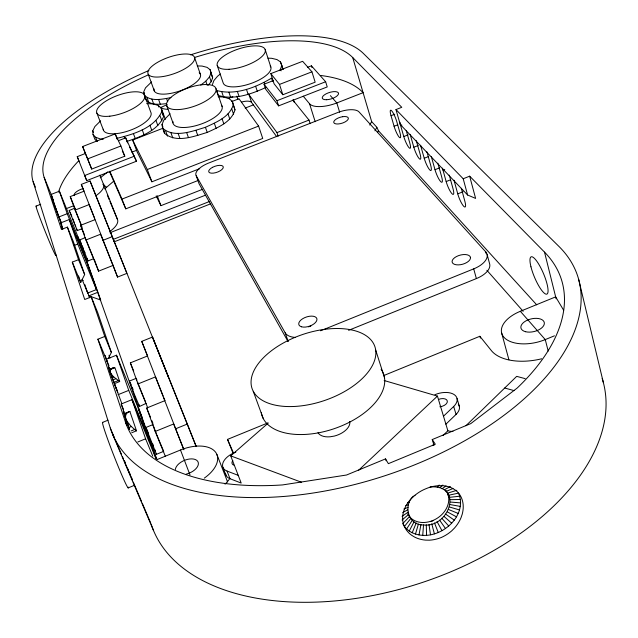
<?xml version="1.0" encoding="UTF-8"?>
<svg xmlns="http://www.w3.org/2000/svg" width="638" height="638" viewBox="0 0 638 638"><rect width="100%" height="100%" fill="white"/><g stroke="black" fill="none" stroke-linecap="round" stroke-linejoin="round"><path stroke-width="0.96" d="M85.38 237.559L79.614 239.968L87.988 260.942L93.746 258.669L87.35 242.942M81.847 228.795L77.246 230.597L76.464 228.26M403.088 524.372C406.98 531.326 414.987 534.995 422.731 535.338L423.528 524.97C449.503 527.889 463.922 484.37 430.108 486.954M422.731 535.338C443.833 536.757 467.582 514.738 458.547 493.126L448.634 495.24M117.041 390.392A22.234 0.694 68.4 0 1 114.92 384.953L109.425 369.466L113.875 367.711L114.944 367.679L119.673 381.54L114.417 383.653L121.898 403.766M109.935 371.332L110.254 369.737L112.224 368.158M423.528 524.97C408.36 525.377 402.809 505.511 413.432 496.061M75.005 209.057L74.75 208.211L69.207 210.452L77.246 230.597M419.006 534.923L420.968 524.516M129.578 429.414C128.134 423.911 121.156 414.11 129.873 411.438L136.492 430.825L131.739 432.755M279.444 70.651L280.6 69.183L281.741 65.212L280.505 61.942L277.012 59.581L271.525 58.281L267.984 58.194M415.482 534.062L418.408 524.061M170.075 113.755L163.799 120.175L162.012 124.522L162.642 128.238L164.476 133.262C176.24 143.486 194.112 136.309 207.23 132.425C217.805 127.472 231.458 122.169 234.991 109.88L232.264 101.211L228.906 98.571L223.475 97.04L218.14 96.793M162.642 128.238C174.445 138.398 192.301 131.173 205.436 127.305C216.011 122.344 229.68 117.081 233.269 104.807L232.264 101.211M212.422 84.559L213.889 80.555L217.574 76.209L220.389 74.008M208.1 85.34L211.178 81.712L212.637 77.78L210.133 69.702L207.079 67.365L202.039 66.057L197.278 65.913M200.803 85.077L205.803 81.185L209.511 76.847L210.971 72.939L210.133 69.702M412.204 532.762L416.207 522.985M127.026 141.413C140.679 136.62 157.594 130.981 163.615 116.571L161.215 108.093L158.312 105.477L153.343 103.954L146.668 103.595M117.017 138.326C133.581 134.227 154.029 128.262 161.821 111.634L161.215 108.093M96.872 141.477L94.926 139.363L93.02 134.474L92.781 130.814L94.871 126.547L100.637 120.813M67.389 227.104L78.522 259.674L72.309 262.122L80.723 282.467L84.647 274.555L73.298 241.491L67.389 227.104L61.447 229.441L44.142 177.356A166.757 64.047 -19.3 0 1 148.215 74.925M108.316 358.452L111.379 352.439L97.614 312.333L91.258 296.909L84.726 299.501L72.309 262.122M409.237 531.039L414.006 521.908M369.777 125.072L371.643 121.587L352.71 57.532A166.757 64.047 -19.3 0 0 194.566 57.476M374.961 130.806L376.843 127.297L371.643 121.587M377.584 132.369L378.454 130.75L376.843 127.297M406.621 528.926L412.308 520.289M404.412 526.462L410.617 518.662M104.72 188.912L113.899 181.017M437.293 487.153L439.191 485.04M402.65 523.678L409.54 516.597M465.923 425.729L516.684 376.364L525.17 378.637M432.484 445.651L433.88 444.303M442.979 435.515L447.876 430.786A12.585 7.401 -15.5 0 0 452.964 431.36M445.89 424.182L456.05 414.421A16.668 9.658 -15.8 0 0 458.315 404.173M443.49 416.215L453.69 406.47A16.716 9.602 -15.9 0 0 453.953 394.451A16.716 9.602 -15.9 0 0 434.925 394.691M358.596 470.27L437.437 396.094L447.876 430.786M415.051 495.224L411.965 497.983A32.115 25.544 -24.3 0 0 405.106 507.569L403.758 511.022A31.908 25.408 -19.4 0 0 411.701 535.314L414.756 537.156A32.115 25.544 -24.3 0 0 425.546 540.123L429.478 540.187A32.052 25.376 -29.1 0 0 441.289 537.499A32.052 25.177 -33.9 0 0 451.728 530.84L454.631 527.905A32.115 24.954 -38.4 0 0 461.011 517.753L462.247 514.124A31.9 24.435 -42.8 0 0 454.798 489.713L451.911 488.03A32.115 24.954 -38.4 0 0 441.544 485.654L437.708 485.773A32.052 25.177 -33.9 0 0 425.881 488.74A32.052 25.376 -29.1 0 0 415.043 495.192M225.541 473.667A16.484 9.466 -21.7 0 0 230.015 478.731L241.188 483.062L230.725 455.875L268.048 423.233M402.068 520.01L408.472 514.531M439.861 487.639L442.884 485.04M100.262 177.827L107.862 171.845M151.565 81.935L145.52 87.829L143.749 91.776L144.244 95.118C151.182 101.96 162.387 99.161 170.976 97.598M442.054 488.748L446.01 486.004M402.076 516.317L408.105 512.17M265.847 87.486C251.252 94.121 234.194 100.286 218.188 95.421L216.489 90.468C235.326 95.604 255.407 87.741 271.533 78.123L272.617 81.473M402.769 512.545L407.73 509.802M444.247 489.848L450.372 486.547M165.354 119.346L160.999 107.375L167.268 104.592M445.922 491.507L452.94 488.525M430.754 521.645L433.481 520.504M352.71 57.532L401.765 107.304L395.975 109.576L463.204 178.752L469.656 176.176L544.517 252.13A229.337 121.045 -18.1 0 1 517.115 388.103L470.788 423.6L432.237 439.558L435.315 444.215L388.382 463.659L385.527 458.889L346.57 475.007L282.61 484.92A229.337 121.045 -18.1 0 1 125.399 421.909L97.909 339.193L104.768 336.449L91.258 296.909M554.446 335.819L545.259 339.591A32.004 17.33 -13.4 0 1 503.94 337.255A32.004 17.33 -13.4 0 1 520.337 311.296L555.658 296.877L563.641 310.235M233.197 453.594L227.519 439.399L268.04 422.842M384.084 375.415L479.856 336.274L491.38 350.613A47.882 26.142 -13.3 0 0 541.67 358.787M128.182 487.887L134.562 485.279M403.894 509.012L408.089 507.298M137.84 441.967L145.6 438.808L131.962 399.659L121.22 403.998L124.442 413.631M175.442 428.872L187.333 424.031L152.514 337.055L141.748 341.37L183.561 449.104M153.248 425.171L153.08 424.557L145.839 427.492L156.462 454.304L163.703 451.353L158.734 439.55M157.028 459.583L180.49 450.005A32.482 18.199 -22.9 0 1 215.189 451.704A32.482 18.199 -22.9 0 1 204.272 478.149M102.566 422.396L108.013 420.195M136.492 430.825C130.75 426.615 125.239 420.952 124.354 413.584L129.873 411.438M124.362 414.022L126.858 413.017M124.601 415.019L125.718 414.564M165.338 456.298L155.178 431.471L146.7 408.025L164.668 400.752M348.627 330.325L476.379 278.583A21.804 11.013 -15 0 0 489.689 264.06L487.089 254.395M127.656 424.158L128.78 423.704M128.884 427.556L131.412 426.527M131.157 430.921L134.722 429.47M155.178 431.471L173.616 423.983L183.959 449.766M146.198 403.352L139.523 406.462L134.283 394.069L129.458 381.061L136.333 378.294M147.657 407.61L137.991 383.948L155.481 376.899L163.153 396.038M118.102 394.675L128.74 390.384L116.483 355.191L106.275 359.274L109.752 369.681M320.595 330.779L473.707 268.869A21.875 10.934 -15.1 0 0 485.701 251.835L359.027 111.905A17.585 7.162 -17.2 0 0 337.893 112.471L208.849 162.969A17.681 7.297 -19.4 0 0 196.185 175.713L199.088 183.792L287.977 341.394M109.425 369.466L113.875 367.711M109.545 370.016L110.254 369.737M137.991 383.948L130.367 362.863L147.434 356.012M110.733 373.677L113.723 376.93L119.673 381.54M111.379 375.495L112.089 375.208M112.128 377.568L113.723 376.93M112.982 379.865L115.797 378.733M113.915 382.337L118.261 380.591M461.298 188.298A10.16 2.185 68.1 0 1 461.76 189.877L464.911 201.464A10.12 2.169 68.1 0 1 463.674 206.257A10.12 2.169 68.1 0 1 457.749 193.856L463.005 191.759M437.796 163.192A9.785 2.026 68.4 0 1 438.521 165.505L441.648 176.758A9.753 2.01 68.3 0 1 440.643 181.583A9.753 2.01 68.3 0 1 434.996 169.7L439.542 167.89M449.192 175.115A9.969 2.105 68.3 0 1 449.926 177.46L453.06 188.88A9.929 2.089 68.2 0 1 451.943 193.689A9.929 2.089 68.2 0 1 446.161 181.559L443.035 170.234L444.758 169.548M446.161 181.559L450.46 179.844M98.587 271.142L113.022 265.432L100.541 234.242L85.931 239.984L98.587 271.142L94.376 259.554M416.215 140.607A9.442 1.89 68.6 0 1 416.925 142.856L420.019 153.798A9.411 1.874 68.5 0 1 419.222 158.631A9.411 1.874 68.5 0 1 413.823 147.219L418.217 145.48M117.559 277.075L126.882 273.383L90.038 181.001L81.313 184.398L117.559 277.075L112.926 265.081M426.814 151.692A9.61 1.954 68.5 0 1 427.532 153.973L430.634 165.075A9.578 1.946 68.4 0 1 429.741 169.899A9.578 1.946 68.4 0 1 424.222 158.256L428.696 156.485M82.071 279.38L87.709 293.033L96.426 289.58L87.406 263.949L69.247 219.56L60.69 222.909L62.811 229.273M97.574 292.395L88.873 295.849L100.708 300.043L78.035 236.897L156.812 459.145M74.231 245.431L77.772 244.035L69.247 219.56M109.951 232.742L205.308 195.244M102.854 240.359L112.312 236.634M394.077 126.252L391.03 115.693A9.131 1.762 68.8 0 1 391.612 110.717A9.131 1.762 68.8 0 1 396.804 121.746L399.859 132.393A9.099 1.747 68.7 0 1 399.244 137.226A9.099 1.747 68.7 0 1 394.077 126.252L397.761 124.801M209.384 201.536L113.229 239.394L114.186 241.818L210.604 203.841M406.239 130.654A9.283 1.826 68.7 0 1 406.685 132.114L409.763 142.912A9.251 1.81 68.6 0 1 409.062 147.745A9.251 1.81 68.6 0 1 403.782 136.556L408.105 134.849M82.166 227.447L75.117 210.077L89.129 204.599L94.623 218.332M58.72 217.016L67.213 213.698L59.382 191.209L51.16 194.415L58.72 217.016L61.742 224.369M248.054 94.081A10.854 4.123 -18.7 0 1 249.059 94.839L276.972 132.6L309.007 120.072L310.132 123.652M163.168 128.174L132.656 140.025L137.106 151.836L151.908 181.79L262.728 138.446L258.605 126.093L239.003 98.746L231.602 101.617M109.816 171.239L121.986 199.096L199.718 168.663M85.931 239.984L80.627 225.31L94.942 219.695M109.521 171.59L125.774 208.849L198.075 180.498M156.19 195.962L160.943 205.659L202.445 189.358M391.03 115.693L394.731 114.242M134.562 156.119L84.695 175.522L86.72 180.61L136.492 161.223L125.678 137.872L118.365 140.703M264.052 84.2L276.932 100.708L325.643 81.752L327.23 86.927L278.607 105.868L265.695 89.24L264.052 84.2L273.335 80.603M36.087 206.098L40.712 204.296M75.117 210.077L70.244 196.592L83.977 191.233M132.656 140.025L147.298 169.533L258.605 126.093M66.456 208.578L73.713 205.739M82.621 146.533L115.191 133.916L120.893 145.99L124.793 156.206L91.712 169.078L82.621 146.533L91.712 169.078M270.799 73.633L302.635 61.304L311.942 71.823L315.156 82.174L282.833 94.743L274.093 83.801L270.799 73.633L279.508 84.415L282.833 94.743M86.72 180.61L77.238 156.661L85.46 153.463M307.691 67.277L311.408 65.834L325.643 81.752M228.268 98.483L232.854 96.705M87.693 158.878L120.893 145.99M279.508 84.415L311.942 71.823M131.891 152.139L136.532 150.337M245.183 108.085L253.541 104.831M111.483 369.011L114.074 368.014M109.441 369.266L114.05 367.966M447.597 493.158L456.848 490.303M405.768 505.551L408.448 504.794M407.778 502.553L409.516 502.321M449.67 497.321L459.767 496.205M144.539 95.915L146.006 99.919C151.094 105.605 159.739 104.321 166.558 103.643M450.005 499.682L460.476 499.482M103.26 139.196L100.397 138.98L95.604 137.266L93.02 134.474M450.34 502.05L460.684 502.904M449.95 504.538L460.381 506.412M504.706 388.016L514.132 390.623M384.164 380.527L437.437 396.094M449.559 507.027L459.567 509.953M230.725 455.875L301.583 482.28M235.837 452.135A16.532 9.418 -21.6 0 0 223.324 461.984A16.532 9.418 -21.6 0 0 227.04 471.059L238.213 475.35M448.482 509.475L458.267 513.454M395.975 109.576L400.233 124.458L467.598 194.997L475.613 198.41L469.656 176.176M400.233 124.458L401.86 125.168M447.397 511.923L456.497 516.868M445.707 514.156L454.288 520.13M102.885 184.366L106.331 187.038M444.008 516.397L451.688 523.192M160.999 107.375L161.845 108.141A21.11 7.792 -19.5 0 0 167.898 109.281M378.454 130.75L536.702 304.82M441.807 518.271L448.721 525.991M486.882 270.297L523.16 311.312M330.388 95.652L336.808 102.941L339.647 112.232M520.337 311.296L545.259 339.591L548.202 351.059M303.225 96.171L309.558 103.779L315.188 121.691M292.85 100.014L309.007 120.072M249.059 94.839L251.595 102.471L276.693 136.66M439.606 520.153L445.46 528.503M109.6 369.426L109.896 369.928M196.185 175.713L285.162 332.773L288.169 341.402M53.193 200.292L52.882 199.742A26.621 0.662 68.3 0 0 56.28 209.902L57.34 212.693A26.621 0.662 68.3 0 0 61.001 222.08M437.046 521.549L441.943 530.664M79.622 239.824L81.233 243.493M129.697 147.234L133.94 155.975M134.793 157.73L136.492 161.223M69.231 210.373L69.518 210.971M110.207 372.137L110.908 373.605M122.321 150.967L124.793 156.206M74.75 208.211L75.037 208.817M227.519 439.399L233.508 453.084M146.604 428.967L147.179 430.291M130.256 382.656L131.093 384.618M148.917 70.483A178.576 68.625 -19.3 0 0 33.096 181.647L110.294 428.034L114.585 438.107M115.358 439.941L121.595 454.599M122.376 456.433L123.541 459.185M124.322 461.019L130.559 475.677M131.34 477.503L132.505 480.255M133.286 482.089L141.469 501.324M142.25 503.159L150.815 523.32M112.503 434.071L153.606 530.68M145.663 402.171L141.548 392.099M70.068 212.223L71.743 216.266M99.831 175.123L117.472 219.44A22.745 9.522 -21.5 0 1 109.999 231.323M107.343 195.196L109.218 199.686M109.967 201.48L117.472 219.44M147.466 430.953L148.199 432.716M121.22 403.998L123.517 409.484M125.399 421.909L126.938 425.586M33.096 181.647L35.393 187.149M97.909 339.193L108.946 365.694M104.768 336.449L111.379 352.439M145.6 438.808L152.761 456.122M78.522 259.674L84.647 274.555M44.142 177.356L52.707 198.171M116.483 355.191L137.258 405.624L150.145 442.254L128.74 390.384M142.019 417.18L138.534 408.735L156.023 458.395M60.69 222.909L62.181 226.53M131.962 399.659L155.816 458.363M77.772 244.035L96.426 289.58M81.225 224.823L75.77 211.106M130.367 362.863L133.741 371.133M59.382 191.209L76.951 234.234L85.245 257.808L67.213 213.698M146.7 408.025L150.393 417.061M151.868 420.673L152.976 423.385M80.627 225.31L84.655 235.239M132.17 387.194L133.087 389.451M70.244 196.592L74.989 208.299M82.182 245.789L83.235 248.397M196.049 446.217L90.038 181.001M81.313 184.398L83.857 190.762M141.748 341.37L147.633 356.044M163.886 397.865L164.987 400.592M72.764 218.786L74.487 223.125M187.333 424.031L196.089 446.129M152.514 337.055L168.536 377.457M77.238 156.661L79.216 161.629M434.494 522.953L438.234 532.459M140.232 388.781L141.213 391.269M157.004 435.156L158.391 438.681M84.336 251.141L85.037 252.927M121.986 199.096L125.774 208.849M227.04 471.059L230.015 478.731M95.604 137.266L97.199 141.357M92.781 130.814L93.411 132.441M223.021 467.614L225.996 475.262M216.864 454.423L227.606 481.985M139.004 385.615L139.905 387.952M155.712 431.83L156.685 434.326M75.124 224.759L75.731 226.315M96.896 113.133L103.547 130.399M152.57 443.617L153.527 446.082M86.242 240.055L87.031 242.121M115.191 133.916L117.28 139.403M180.49 450.005L190.004 474.943M137.68 382.162L138.701 384.842M125.678 137.872L127.568 142.856M124.211 136.739L124.841 138.398M154.89 429.661L155.441 431.105M283.017 69.367L280.505 61.942M157.227 195.786L160.943 205.659M147.298 169.533L151.908 181.79M133.438 133.677L135.312 138.669M142.21 129.761L144.068 134.746M149.914 125.263L151.756 130.248M153.774 426.662L154.611 428.935M144.036 92.574L144.627 94.169M144.395 94.815L150.759 112.136A25.337 9.387 -20.3 0 1 129.897 130.391A25.337 9.387 -20.3 0 1 103.244 129.203M253.254 391.301L263.311 418.672M162.012 124.522L162.929 127.018M151.884 99.097L153.662 103.946M155.999 120.526L157.825 125.495M147.011 97.622L148.782 102.447M87.119 258.35L87.988 260.942M158.567 99.432L160.329 104.297M148.247 74.247L154.412 91.194M161.821 111.634L163.615 116.571M158.312 105.477L158.91 107.104M165.665 131.061L167.507 136.109M160.058 115.869L161.861 120.829M154.922 449.79L155.481 451.313M166.542 105.134L172.946 122.847M170.92 132.792L172.762 137.864M166.582 98.587L167.754 101.833M178.066 133.278L179.908 138.374M186.615 132.481L188.449 137.593M195.962 130.439L197.78 135.559M205.436 127.305L207.23 132.425M136.452 378.773L136.915 380.089M194.598 57.635A24.651 8.621 -19.4 0 1 161.334 76.767A24.651 8.621 -19.4 0 1 157.833 62.181A24.651 8.621 -19.4 0 1 194.598 57.635L200.499 74.654M214.344 123.293L216.13 128.413M222.056 118.7L223.818 123.82M205.803 81.185L207.206 85.253M85.388 237.695L85.675 238.548M349.664 421.471L349.839 421.981A16.923 9.658 -18.9 0 1 334.408 436.049L330.125 436.791A16.923 9.658 -18.9 0 1 318.003 432.7M210.971 72.939L212.637 77.78M216.011 88.706A26.086 9.658 -19.3 0 1 181.072 109.353A26.086 9.658 -19.3 0 1 176.83 93.124A26.086 9.658 -19.3 0 1 216.011 88.706L222.128 106.538M209.511 76.847L211.178 81.712M221.817 91.952L223.515 96.928M228.021 113.859L229.768 118.971M228.93 92.263L230.629 97.255M233.269 104.807L234.991 109.88M217.231 65.451L223.148 82.828A25.113 9.259 -18.5 0 0 251.364 83.331A25.113 9.259 -18.5 0 0 270.201 65.929M231.841 109.122L233.572 114.21M87.294 291.199L89.511 297.731M109.026 355.254L109.983 358.085M236.802 96.131L237.942 99.504M138.924 404.556L139.523 406.462M84.854 284.612L87.709 293.033M237.344 91.378L239.035 96.386M78.554 275.975L80.723 282.467M105.118 355.39L107.009 361.036M246.467 89.336L248.142 94.36M255.647 86.29L257.305 91.322M276.972 132.6L278.144 136.165M264.204 82.462L264.754 84.136M385.527 458.889L386.149 460.78M276.932 100.708L278.607 105.868M265.161 49.517L270.815 66.998M293.32 99.416L294.222 102.247M281.741 65.212L283.065 69.359M280.6 69.183L281.135 70.85M375.686 350.047A64.893 34.771 -18.9 0 1 286.542 406.51A64.893 34.771 -18.9 0 1 278.144 346.075A64.893 34.771 -18.9 0 1 375.686 350.047L384.539 377.848M311.408 65.834L311.926 67.516M432.237 439.558L433.992 445.26M447.716 493.605L448.857 497.313M453.69 406.47L456.05 414.421M457.055 398.551L459.384 406.478M403.782 136.556L400.712 125.853A9.283 1.826 68.7 0 1 399.954 122.233M413.823 147.219L410.736 136.365A9.442 1.89 68.6 0 1 410.242 134.363M424.222 158.256L421.12 147.25A9.61 1.954 68.5 0 1 420.625 145.225M434.996 169.7L431.878 158.535A9.785 2.026 68.4 0 1 431.384 156.477M479.856 336.274L480.366 338.1M457.749 193.856L454.607 182.372A10.16 2.185 68.1 0 1 454.112 180.259M473.707 268.869L476.379 278.583M463.204 178.752L467.598 194.997M501.62 332.9L508.909 359.752M485.701 251.835L486.172 253.589M431.751 523.774L434.39 533.839M156.286 453.626L156.462 454.304M544.517 252.13L556.145 298.815M578.69 279.532L603.277 382.25M164.006 130.455L164.476 133.262M429.015 524.595L430.483 534.788M426.272 524.787L426.575 535.29M199.176 72.7A24.515 8.82 -19.4 0 1 180.578 90.7A24.515 8.82 -19.4 0 1 154.037 88.889M221.585 105.358A25.935 9.873 -19.3 0 1 199.742 124.53A25.935 9.873 -19.3 0 1 172.914 121.499M55.673 254.307A26.644 0.957 68.2 0 1 45.394 231.945A26.644 0.957 68.2 0 1 36.613 206.76M128.358 487.137A35.202 1.659 68.6 0 1 114.513 457.294A35.202 1.659 68.6 0 1 102.83 422.492M110.294 428.034A245.726 129.849 -18.1 0 0 414.341 464.974A245.726 129.849 -18.1 0 0 558.84 246.332L363.333 53.409A178.576 68.625 -19.3 0 0 190.539 54.852M602.168 378.454A236.969 138.996 -18 0 1 419.222 583.499A236.969 138.996 -18 0 1 151.206 524.237M58.537 192.014A164.819 66.719 -19.3 0 1 78.402 161.127M320.611 75.467A164.819 66.719 -19.3 0 1 363.094 92.669L336.808 102.941A22.617 8.9 -17.4 0 1 309.558 103.779M175.362 469.512A12.178 6.819 -22.9 0 1 187.492 459.384A12.178 6.819 -22.9 0 1 198.386 463.97A12.178 6.819 -22.9 0 1 186.296 474.106M103.611 184.127A23.024 9.147 -21.4 0 1 95.883 195.73M74.144 195.619A8.629 3.429 -21.4 0 1 83.084 188.593M131.922 478.5A37.538 1.587 68.6 0 1 130.854 476.108M130.487 475.254A37.538 1.587 68.6 0 1 128.908 471.586M128.573 470.804A37.538 1.587 68.6 0 1 127.56 468.388M125.431 463.244A37.538 1.587 68.6 0 1 124.338 460.556M443.035 170.234A9.969 2.105 68.3 0 1 442.541 168.145M60.785 221.673A28.399 0.702 68.3 0 1 52.97 199.471M62.357 229.257A20.4 0.534 68.3 0 1 62.54 228.619M83.267 280.688A20.28 0.526 68.3 0 1 83.076 280.401M129.362 429.159A37.506 1.22 68.5 0 1 124.043 411.981M117.775 392.442A24.467 0.766 68.4 0 1 115.98 387.912M115.685 387.162A24.467 0.766 68.4 0 1 110.087 369.896M446.042 490.734A22.426 17.768 -31.5 0 1 436.607 518.63A22.426 17.768 -31.5 0 1 407.706 513.789M233.779 465.126A6.611 3.764 -21.6 0 1 232.814 460.596M438.465 399.468A6.683 3.844 -15.9 0 1 447.326 401.047A6.683 3.844 -15.9 0 1 439.877 406.765M381.109 369.243A64.247 35.473 -18.9 0 1 336.202 427.978A64.247 35.473 -18.9 0 1 261.269 412.499M295.163 337.422A21.939 11.229 -18.8 0 1 285.162 332.773M308.513 326.855A9.45 4.881 -18.7 0 1 310.85 326.098M241.746 101.992A10.83 4.163 -18.7 0 1 251.595 102.471M229.257 479.377A48.6 27.442 -22.9 0 1 225.054 484.17M470.445 257.337L470.397 258.613A9.458 4.721 -15.2 0 1 456.194 264.77A9.458 4.721 -15.2 0 1 456.481 256.54A9.458 4.721 -15.2 0 1 470.445 257.337M212.55 167.323L211.003 168.265A7.672 3.166 -19.4 0 0 213.259 173.137A7.672 3.166 -19.4 0 0 223.3 167.012A7.672 3.166 -19.4 0 0 212.55 167.323M342.646 116.698L340.74 117.113A7.632 3.118 -17.3 0 0 334.519 123.413A7.632 3.118 -17.3 0 0 346.865 120.757A7.632 3.118 -17.3 0 0 342.646 116.698M301.503 326.784L300.019 326.114A9.482 4.841 -18.7 0 1 306.902 316.839A9.482 4.841 -18.7 0 1 316.464 321.177A9.482 4.841 -18.7 0 1 301.503 326.784M229.106 69.287A25.257 9.052 -18.5 0 0 265.36 50.697A25.257 9.052 -18.5 0 0 229.241 52.826A25.257 9.052 -18.5 0 0 229.106 69.287M109.856 116.164A25.48 9.171 -20.2 0 0 144.778 95.947A25.48 9.171 -20.2 0 0 107.471 100.158A25.48 9.171 -20.2 0 0 109.856 116.164M326.592 99.727A8.485 3.334 -17.4 0 0 338.547 93.411A8.485 3.334 -17.4 0 0 326.05 93.866A8.485 3.334 -17.4 0 0 326.592 99.727M525.64 331.728A12.002 6.5 -13.4 0 0 544.294 324.016A12.002 6.5 -13.4 0 0 527.865 319.957A12.002 6.5 -13.4 0 0 525.64 331.728M530.96 266.812A20.233 4.849 67.1 0 0 546.622 294.182A20.233 4.849 67.1 0 0 539.477 265.416A20.233 4.849 67.1 0 0 530.96 266.812"/></g></svg>
